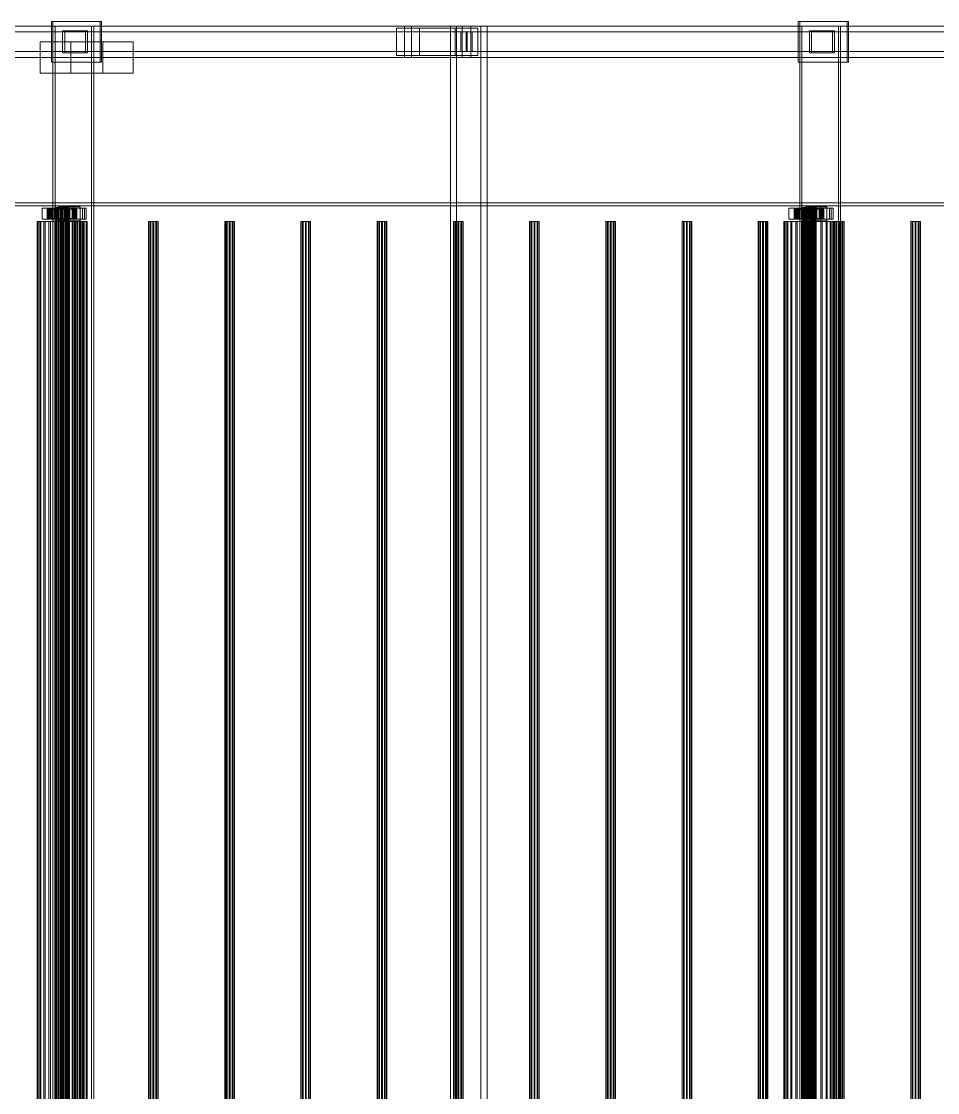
# Model space of a CAD drawing. Header units: millimetres. Extents: x -1970 to 59977, y -50268 to 6837.
# Drawn here: x 36309 to 37481, y -17864 to -16494 of the extents above; entities that cross this region are included whole.
import ezdxf

# ---------------------------------------------------------------- set-up
doc = ezdxf.new("R2010")
doc.units = ezdxf.units.MM
doc.layers.add('superior_C03', color=7, linetype='Continuous', lineweight=0)

msp = doc.modelspace()

# ---------------------------------------------------------------- linework, layer by layer
at = {"layer": 'superior_C03'}
for p, q in [((36409.861, -16494), (36347.495, -16494)), ((36347.495, -16494), (36347.495, -16546)), ((36349.292, -16494), (36347.495, -16494)), ((36349.292, -16546), (36349.292, -16494)), ((36349.292, -16494), (36411.657, -16494)), ((36409.861, -16546), (36409.861, -16494)), ((36409.861, -16494), (36411.657, -16494)), ((36411.657, -16494), (36411.657, -16546)), ((37364.828, -16494), (37302.463, -16494)), ((37302.463, -16494), (37302.463, -16546)), ((37304.259, -16494), (37302.463, -16494)), ((37304.259, -16546), (37304.259, -16494)), ((37304.259, -16494), (37366.625, -16494)), ((37364.828, -16546), (37364.828, -16494)), ((37364.828, -16494), (37366.625, -16494)), ((37366.625, -16494), (37366.625, -16546)), ((38691.362, -16500), (27582.557, -16500)), ((27583.456, -16500), (38692.26, -16500)), ((36798.817, -16500), (35629.469, -16500)), ((35633.287, -16507.5), (36877.643, -16507.5)), ((36878.991, -16507.5), (35634.635, -16507.5)), ((35638.453, -16500), (36807.8, -16500)), ((36872.703, -16500), (35703.355, -16500)), ((35714.584, -16500), (36883.932, -16500)), ((36398.938, -16500), (36349.435, -16500)), ((36349.435, -16500), (36349.435, -19500)), ((36352.13, -16500), (36349.435, -16500)), ((36352.13, -19500), (36352.13, -16500)), ((36352.13, -16500), (36401.633, -16500)), ((36391.049, -16506), (36361.815, -16506)), ((36361.815, -16506), (36361.815, -16534)), ((36364.51, -16506), (36361.815, -16506)), ((36364.51, -16534), (36364.51, -16506)), ((36364.51, -16506), (36393.744, -16506)), ((36391.049, -16534), (36391.049, -16506)), ((36391.049, -16506), (36393.744, -16506)), ((36393.744, -16506), (36393.744, -16534)), ((36398.938, -19500), (36398.938, -16500)), ((36398.938, -16500), (36401.633, -16500)), ((36401.633, -16500), (36401.633, -19500)), ((36817.926, -16502.5), (36788.692, -16502.5)), ((36788.692, -16502.5), (36788.692, -16537.5)), ((36863.7, -16502.5), (36788.692, -16502.5)), ((36798.817, -16500), (36798.817, -16540)), ((36807.8, -16500), (36798.817, -16500)), ((37968.165, -16500), (36798.817, -16500)), ((36807.8, -16540), (36807.8, -16500)), ((36807.8, -16500), (37977.148, -16500)), ((36817.926, -16537.5), (36817.926, -16502.5)), ((36817.926, -16502.5), (36892.934, -16502.5)), ((36896.684, -16500), (36857.705, -16500)), ((36857.705, -16500), (36857.705, -19500)), ((36865.565, -16500), (36857.705, -16500)), ((36863.7, -16537.5), (36863.7, -16502.5)), ((36863.7, -16502.5), (36892.934, -16502.5)), ((36865.565, -19500), (36865.565, -16500)), ((36865.565, -16500), (36904.544, -16500)), ((36871.153, -16507.5), (36885.482, -16507.5)), ((36871.153, -16532.5), (36871.153, -16507.5)), ((37965.492, -16507.5), (36871.153, -16507.5)), ((36872.703, -16500), (36872.703, -16540)), ((36883.932, -16500), (36872.703, -16500)), ((38042.051, -16500), (36872.703, -16500)), ((36877.643, -16532.5), (36877.643, -16507.5)), ((36877.643, -16507.5), (36878.991, -16507.5)), ((36878.991, -16507.5), (36878.991, -16532.5)), ((36883.932, -16540), (36883.932, -16500)), ((36883.932, -16500), (38053.279, -16500)), ((36885.482, -16507.5), (36885.482, -16532.5)), ((36885.482, -16507.5), (37979.821, -16507.5)), ((36892.934, -16502.5), (36892.934, -16537.5)), ((36896.684, -19500), (36896.684, -16500)), ((36896.684, -16500), (36904.544, -16500)), ((36904.544, -16500), (36904.544, -19500)), ((37353.905, -16500), (37304.403, -16500)), ((37304.403, -16500), (37304.403, -19500)), ((37307.098, -16500), (37304.403, -16500)), ((37307.098, -19500), (37307.098, -16500)), ((37307.098, -16500), (37356.6, -16500)), ((37346.017, -16506), (37316.783, -16506)), ((37316.783, -16506), (37316.783, -16534)), ((37319.478, -16506), (37316.783, -16506)), ((37319.478, -16534), (37319.478, -16506)), ((37319.478, -16506), (37348.711, -16506)), ((37346.017, -16534), (37346.017, -16506)), ((37346.017, -16506), (37348.711, -16506)), ((37348.711, -16506), (37348.711, -16534)), ((37353.905, -19500), (37353.905, -16500)), ((37353.905, -16500), (37356.6, -16500)), ((37356.6, -16500), (37356.6, -19500)), ((36372.155, -16520), (36333.177, -16520)), ((36333.177, -16520), (36333.177, -16560)), ((36413.126, -16520), (36333.177, -16520)), ((36372.155, -16560), (36372.155, -16520)), ((36372.155, -16520), (36452.104, -16520)), ((36413.126, -16560), (36413.126, -16520)), ((36413.126, -16520), (36452.104, -16520)), ((36452.104, -16520), (36452.104, -16560)), ((35633.287, -16532.5), (36877.643, -16532.5)), ((35634.635, -16532.5), (36878.991, -16532.5)), ((36361.815, -16534), (36391.049, -16534)), ((36361.815, -16534), (36364.51, -16534)), ((36393.744, -16534), (36364.51, -16534)), ((36393.744, -16534), (36391.049, -16534)), ((36885.482, -16532.5), (36871.153, -16532.5)), ((36871.153, -16532.5), (37965.492, -16532.5)), ((36878.991, -16532.5), (36877.643, -16532.5)), ((36885.482, -16532.5), (37979.821, -16532.5)), ((37316.783, -16534), (37346.017, -16534)), ((37316.783, -16534), (37319.478, -16534)), ((37348.711, -16534), (37319.478, -16534)), ((37348.711, -16534), (37346.017, -16534)), ((35629.469, -16540), (36798.817, -16540)), ((35638.453, -16540), (36807.8, -16540)), ((35703.355, -16540), (36872.703, -16540)), ((35714.584, -16540), (36883.932, -16540)), ((36347.495, -16546), (36409.861, -16546)), ((36347.495, -16546), (36349.292, -16546)), ((36411.657, -16546), (36349.292, -16546)), ((36411.657, -16546), (36409.861, -16546)), ((36788.692, -16537.5), (36817.926, -16537.5)), ((36863.7, -16537.5), (36788.692, -16537.5)), ((36798.817, -16540), (36807.8, -16540)), ((36798.817, -16540), (37968.165, -16540)), ((36807.8, -16540), (37977.148, -16540)), ((36892.934, -16537.5), (36817.926, -16537.5)), ((36892.934, -16537.5), (36863.7, -16537.5)), ((36872.703, -16540), (36883.932, -16540)), ((36872.703, -16540), (38042.051, -16540)), ((36883.932, -16540), (38053.279, -16540)), ((37302.463, -16546), (37364.828, -16546)), ((37302.463, -16546), (37304.259, -16546)), ((37366.625, -16546), (37304.259, -16546)), ((37366.625, -16546), (37364.828, -16546)), ((36333.177, -16560), (36372.155, -16560)), ((36333.177, -16560), (36413.126, -16560)), ((36452.104, -16560), (36372.155, -16560)), ((36452.104, -16560), (36413.126, -16560)), ((27582.557, -16726), (38691.362, -16726)), ((38720.557, -16726), (27611.752, -16726)), ((38691.362, -16730), (27582.557, -16730)), ((38692.26, -16730), (27583.456, -16730)), ((27611.752, -16730), (38720.557, -16730)), ((36345.277, -16733), (36335.532, -16733)), ((36335.532, -16733), (36335.532, -16747)), ((36346.312, -16733), (36335.532, -16733)), ((36342.993, -16734), (36342.173, -16734)), ((36342.173, -16734), (36352.167, -16734)), ((36342.173, -16746), (36342.173, -16734)), ((36342.173, -16734), (36342.646, -16734)), ((36342.646, -16734), (36352.391, -16734)), ((36342.646, -16746), (36342.646, -16734)), ((36342.646, -16734), (36344.382, -16734)), ((36389.713, -16733), (36342.939, -16733)), ((36342.939, -16733), (36342.939, -16747)), ((36345.185, -16733), (36342.939, -16733)), ((36345.052, -16734), (36342.993, -16734)), ((36342.993, -16734), (36352.555, -16734)), ((36342.993, -16746), (36342.993, -16734)), ((36344.382, -16734), (36353.213, -16734)), ((36344.382, -16746), (36344.382, -16734)), ((36344.382, -16734), (36347.26, -16734)), ((36348.209, -16734), (36345.052, -16734)), ((36345.052, -16734), (36353.531, -16734)), ((36345.052, -16746), (36345.052, -16734)), ((36345.185, -16747), (36345.185, -16733)), ((36345.185, -16733), (36391.959, -16733)), ((36345.277, -16747), (36345.277, -16733)), ((36345.277, -16733), (36356.057, -16733)), ((36346.312, -16747), (36346.312, -16733)), ((36346.312, -16733), (36356.057, -16733)), ((36347.26, -16734), (36354.577, -16734)), ((36347.26, -16746), (36347.26, -16734)), ((36347.26, -16734), (36351.086, -16734)), ((36352.248, -16734), (36348.209, -16734)), ((36348.209, -16734), (36355.026, -16734)), ((36348.209, -16746), (36348.209, -16734)), ((36351.086, -16734), (36356.389, -16734)), ((36351.086, -16746), (36351.086, -16734)), ((36351.086, -16734), (36355.599, -16734)), ((36352.555, -16732), (36352.167, -16732)), ((36352.167, -16732), (36352.391, -16732)), ((36352.167, -19268), (36352.167, -16732)), ((36352.167, -16734), (36352.555, -16734)), ((36352.167, -16734), (36352.167, -16746)), ((36352.391, -16734), (36352.167, -16734)), ((36356.894, -16734), (36352.248, -16734)), ((36352.248, -16734), (36356.939, -16734)), ((36352.248, -16746), (36352.248, -16734)), ((36352.391, -16732), (36353.213, -16732)), ((36352.391, -19268), (36352.391, -16732)), ((36352.391, -16734), (36352.391, -16746)), ((36353.213, -16734), (36352.391, -16734)), ((36353.531, -16732), (36352.555, -16732)), ((36352.555, -19268), (36352.555, -16732)), ((36352.555, -16734), (36353.531, -16734)), ((36352.555, -16734), (36352.555, -16746)), ((36353.213, -16732), (36354.577, -16732)), ((36353.213, -19268), (36353.213, -16732)), ((36353.213, -16734), (36353.213, -16746)), ((36354.577, -16734), (36353.213, -16734)), ((36355.026, -16732), (36353.531, -16732)), ((36353.531, -19268), (36353.531, -16732)), ((36353.531, -16734), (36355.026, -16734)), ((36353.531, -16734), (36353.531, -16746)), ((36354.577, -16732), (36356.389, -16732)), ((36354.577, -19268), (36354.577, -16732)), ((36354.577, -16734), (36354.577, -16746)), ((36356.389, -16734), (36354.577, -16734)), ((36356.939, -16732), (36355.026, -16732)), ((36355.026, -19268), (36355.026, -16732)), ((36355.026, -16734), (36356.939, -16734)), ((36355.026, -16734), (36355.026, -16746)), ((36355.599, -16734), (36358.526, -16734)), ((36355.599, -16746), (36355.599, -16734)), ((36355.599, -16734), (36360.491, -16734)), ((36356.057, -16733), (36356.057, -16747)), ((36356.389, -16732), (36358.526, -16732)), ((36356.389, -19268), (36356.389, -16732)), ((36356.389, -16734), (36356.389, -16746)), ((36358.526, -16734), (36356.389, -16734)), ((36376.071, -16731), (36356.582, -16731)), ((36356.582, -16731), (36356.582, -16749)), ((36364.667, -16731), (36356.582, -16731)), ((36361.832, -16734), (36356.894, -16734)), ((36356.894, -16734), (36359.14, -16734)), ((36356.894, -16746), (36356.894, -16734)), ((36359.14, -16732), (36356.939, -16732)), ((36356.939, -19268), (36356.939, -16732)), ((36356.939, -16734), (36359.14, -16734)), ((36356.939, -16734), (36356.939, -16746)), ((36358.526, -16732), (36360.844, -16732)), ((36358.526, -19268), (36358.526, -16732)), ((36358.526, -16734), (36358.526, -16746)), ((36360.844, -16734), (36358.526, -16734)), ((36361.479, -16732), (36359.14, -16732)), ((36359.14, -19268), (36359.14, -16732)), ((36359.14, -16734), (36361.479, -16734)), ((36359.14, -16734), (36359.14, -16746)), ((36360.491, -16734), (36360.844, -16734)), ((36360.491, -16746), (36360.491, -16734)), ((36360.491, -16734), (36365.428, -16734)), ((36360.844, -16732), (36363.182, -16732)), ((36360.844, -19268), (36360.844, -16732)), ((36360.844, -16734), (36360.844, -16746)), ((36363.182, -16734), (36360.844, -16734)), ((36363.796, -16732), (36361.479, -16732)), ((36361.479, -19268), (36361.479, -16732)), ((36361.832, -16734), (36361.479, -16734)), ((36361.479, -16734), (36363.796, -16734)), ((36361.479, -16734), (36361.479, -16746)), ((36366.723, -16734), (36361.832, -16734)), ((36361.832, -16746), (36361.832, -16734)), ((36363.182, -16732), (36365.383, -16732)), ((36363.182, -19268), (36363.182, -16732)), ((36365.428, -16734), (36363.182, -16734)), ((36363.182, -16734), (36363.182, -16746)), ((36365.383, -16734), (36363.182, -16734)), ((36365.933, -16732), (36363.796, -16732)), ((36363.796, -19268), (36363.796, -16732)), ((36366.723, -16734), (36363.796, -16734)), ((36363.796, -16734), (36365.933, -16734)), ((36363.796, -16734), (36363.796, -16746)), ((36364.667, -16749), (36364.667, -16731)), ((36364.667, -16731), (36384.156, -16731)), ((36365.383, -16732), (36367.297, -16732)), ((36365.383, -19268), (36365.383, -16732)), ((36370.075, -16734), (36365.383, -16734)), ((36365.383, -16734), (36365.383, -16746)), ((36367.297, -16734), (36365.383, -16734)), ((36365.428, -16746), (36365.428, -16734)), ((36365.428, -16734), (36370.075, -16734)), ((36367.746, -16732), (36365.933, -16732)), ((36365.933, -19268), (36365.933, -16732)), ((36371.236, -16734), (36365.933, -16734)), ((36365.933, -16734), (36367.746, -16734)), ((36365.933, -16734), (36365.933, -16746)), ((36376.459, -16733), (36366.715, -16733)), ((36366.715, -16733), (36366.715, -16747)), ((36377.495, -16733), (36366.715, -16733)), ((36371.236, -16734), (36366.723, -16734)), ((36366.723, -16746), (36366.723, -16734)), ((36367.297, -16732), (36368.792, -16732)), ((36367.297, -19268), (36367.297, -16732)), ((36374.114, -16734), (36367.297, -16734)), ((36367.297, -16734), (36367.297, -16746)), ((36368.792, -16734), (36367.297, -16734)), ((36369.109, -16732), (36367.746, -16732)), ((36367.746, -19268), (36367.746, -16732)), ((36375.062, -16734), (36367.746, -16734)), ((36367.746, -16734), (36369.109, -16734)), ((36367.746, -16734), (36367.746, -16746)), ((36368.792, -16732), (36369.767, -16732)), ((36368.792, -19268), (36368.792, -16732)), ((36377.27, -16734), (36368.792, -16734)), ((36368.792, -16734), (36368.792, -16746)), ((36369.767, -16734), (36368.792, -16734)), ((36369.931, -16732), (36369.109, -16732)), ((36369.109, -19268), (36369.109, -16732)), ((36377.941, -16734), (36369.109, -16734)), ((36369.109, -16734), (36369.931, -16734)), ((36369.109, -16734), (36369.109, -16746)), ((36369.767, -16732), (36370.156, -16732)), ((36369.767, -19268), (36369.767, -16732)), ((36379.329, -16734), (36369.767, -16734)), ((36369.767, -16734), (36369.767, -16746)), ((36370.156, -16734), (36369.767, -16734)), ((36370.156, -16732), (36369.931, -16732)), ((36369.931, -16732), (36369.931, -19268)), ((36369.931, -16734), (36379.676, -16734)), ((36369.931, -16746), (36369.931, -16734)), ((36369.931, -16734), (36370.156, -16734)), ((36370.075, -16746), (36370.075, -16734)), ((36370.075, -16734), (36374.114, -16734)), ((36370.156, -19268), (36370.156, -16732)), ((36380.149, -16734), (36370.156, -16734)), ((36370.156, -16734), (36370.156, -16746)), ((36375.062, -16734), (36371.236, -16734)), ((36371.236, -16746), (36371.236, -16734)), ((36374.114, -16746), (36374.114, -16734)), ((36374.114, -16734), (36377.27, -16734)), ((36377.941, -16734), (36375.062, -16734)), ((36375.062, -16746), (36375.062, -16734)), ((36376.071, -16749), (36376.071, -16731)), ((36376.071, -16731), (36384.156, -16731)), ((36376.459, -16747), (36376.459, -16733)), ((36376.459, -16733), (36387.239, -16733)), ((36377.27, -16746), (36377.27, -16734)), ((36377.27, -16734), (36379.329, -16734)), ((36377.495, -16747), (36377.495, -16733)), ((36377.495, -16733), (36387.239, -16733)), ((36379.676, -16734), (36377.941, -16734)), ((36377.941, -16746), (36377.941, -16734)), ((36379.329, -16746), (36379.329, -16734)), ((36379.329, -16734), (36380.149, -16734)), ((36379.676, -16734), (36379.676, -16746)), ((36380.149, -16734), (36379.676, -16734)), ((36380.149, -16746), (36380.149, -16734)), ((36384.156, -16731), (36384.156, -16749)), ((36387.239, -16733), (36387.239, -16747)), ((36389.713, -16747), (36389.713, -16733)), ((36389.713, -16733), (36391.959, -16733)), ((36391.959, -16733), (36391.959, -16747)), ((37300.244, -16733), (37290.5, -16733)), ((37290.5, -16733), (37290.5, -16747)), ((37301.279, -16733), (37290.5, -16733)), ((37297.961, -16734), (37297.14, -16734)), ((37297.14, -16734), (37307.134, -16734)), ((37297.14, -16746), (37297.14, -16734)), ((37297.14, -16734), (37297.614, -16734)), ((37297.614, -16734), (37307.358, -16734)), ((37297.614, -16746), (37297.614, -16734)), ((37297.614, -16734), (37299.349, -16734)), ((37344.681, -16733), (37297.907, -16733)), ((37297.907, -16733), (37297.907, -16747)), ((37300.153, -16733), (37297.907, -16733)), ((37300.019, -16734), (37297.961, -16734)), ((37297.961, -16734), (37307.523, -16734)), ((37297.961, -16746), (37297.961, -16734)), ((37299.349, -16734), (37308.18, -16734)), ((37299.349, -16746), (37299.349, -16734)), ((37299.349, -16734), (37302.228, -16734)), ((37303.176, -16734), (37300.019, -16734)), ((37300.019, -16734), (37308.498, -16734)), ((37300.019, -16746), (37300.019, -16734)), ((37300.153, -16747), (37300.153, -16733)), ((37300.153, -16733), (37346.926, -16733)), ((37300.244, -16747), (37300.244, -16733)), ((37300.244, -16733), (37311.024, -16733)), ((37301.279, -16747), (37301.279, -16733)), ((37301.279, -16733), (37311.024, -16733)), ((37302.228, -16734), (37309.544, -16734)), ((37302.228, -16746), (37302.228, -16734)), ((37302.228, -16734), (37306.054, -16734)), ((37307.215, -16734), (37303.176, -16734)), ((37303.176, -16734), (37309.993, -16734)), ((37303.176, -16746), (37303.176, -16734)), ((37306.054, -16734), (37311.356, -16734)), ((37306.054, -16746), (37306.054, -16734)), ((37306.054, -16734), (37310.566, -16734)), ((37307.523, -16732), (37307.134, -16732)), ((37307.134, -16732), (37307.358, -16732)), ((37307.134, -19268), (37307.134, -16732)), ((37307.134, -16734), (37307.523, -16734)), ((37307.134, -16734), (37307.134, -16746)), ((37307.358, -16734), (37307.134, -16734)), ((37311.862, -16734), (37307.215, -16734)), ((37307.215, -16734), (37311.906, -16734)), ((37307.215, -16746), (37307.215, -16734)), ((37307.358, -16732), (37308.18, -16732)), ((37307.358, -19268), (37307.358, -16732)), ((37307.358, -16734), (37307.358, -16746)), ((37308.18, -16734), (37307.358, -16734)), ((37308.498, -16732), (37307.523, -16732)), ((37307.523, -19268), (37307.523, -16732)), ((37307.523, -16734), (37308.498, -16734)), ((37307.523, -16734), (37307.523, -16746)), ((37308.18, -16732), (37309.544, -16732)), ((37308.18, -19268), (37308.18, -16732)), ((37308.18, -16734), (37308.18, -16746)), ((37309.544, -16734), (37308.18, -16734)), ((37309.993, -16732), (37308.498, -16732)), ((37308.498, -19268), (37308.498, -16732)), ((37308.498, -16734), (37309.993, -16734)), ((37308.498, -16734), (37308.498, -16746)), ((37309.544, -16732), (37311.356, -16732)), ((37309.544, -19268), (37309.544, -16732)), ((37309.544, -16734), (37309.544, -16746)), ((37311.356, -16734), (37309.544, -16734)), ((37311.906, -16732), (37309.993, -16732)), ((37309.993, -19268), (37309.993, -16732)), ((37309.993, -16734), (37311.906, -16734)), ((37309.993, -16734), (37309.993, -16746)), ((37310.566, -16734), (37313.494, -16734)), ((37310.566, -16746), (37310.566, -16734)), ((37310.566, -16734), (37315.458, -16734)), ((37311.024, -16733), (37311.024, -16747)), ((37311.356, -16732), (37313.494, -16732)), ((37311.356, -19268), (37311.356, -16732)), ((37311.356, -16734), (37311.356, -16746)), ((37313.494, -16734), (37311.356, -16734)), ((37331.038, -16731), (37311.549, -16731)), ((37311.549, -16731), (37311.549, -16749)), ((37319.634, -16731), (37311.549, -16731)), ((37316.799, -16734), (37311.862, -16734)), ((37311.862, -16734), (37314.107, -16734)), ((37311.862, -16746), (37311.862, -16734)), ((37314.107, -16732), (37311.906, -16732)), ((37311.906, -19268), (37311.906, -16732)), ((37311.906, -16734), (37314.107, -16734)), ((37311.906, -16734), (37311.906, -16746)), ((37313.494, -16732), (37315.811, -16732)), ((37313.494, -19268), (37313.494, -16732)), ((37313.494, -16734), (37313.494, -16746)), ((37315.811, -16734), (37313.494, -16734)), ((37316.446, -16732), (37314.107, -16732)), ((37314.107, -19268), (37314.107, -16732)), ((37314.107, -16734), (37316.446, -16734)), ((37314.107, -16734), (37314.107, -16746)), ((37315.458, -16734), (37315.811, -16734)), ((37315.458, -16746), (37315.458, -16734)), ((37315.458, -16734), (37320.395, -16734)), ((37315.811, -16732), (37318.15, -16732)), ((37315.811, -19268), (37315.811, -16732)), ((37315.811, -16734), (37315.811, -16746)), ((37318.15, -16734), (37315.811, -16734)), ((37318.763, -16732), (37316.446, -16732)), ((37316.446, -19268), (37316.446, -16732)), ((37316.799, -16734), (37316.446, -16734)), ((37316.446, -16734), (37318.763, -16734)), ((37316.446, -16734), (37316.446, -16746)), ((37321.691, -16734), (37316.799, -16734)), ((37316.799, -16746), (37316.799, -16734)), ((37318.15, -16732), (37320.351, -16732)), ((37318.15, -19268), (37318.15, -16732)), ((37320.395, -16734), (37318.15, -16734)), ((37318.15, -16734), (37318.15, -16746)), ((37320.351, -16734), (37318.15, -16734)), ((37320.901, -16732), (37318.763, -16732)), ((37318.763, -19268), (37318.763, -16732)), ((37321.691, -16734), (37318.763, -16734)), ((37318.763, -16734), (37320.901, -16734)), ((37318.763, -16734), (37318.763, -16746)), ((37319.634, -16749), (37319.634, -16731)), ((37319.634, -16731), (37339.123, -16731)), ((37320.351, -16732), (37322.264, -16732)), ((37320.351, -19268), (37320.351, -16732)), ((37325.042, -16734), (37320.351, -16734)), ((37320.351, -16734), (37320.351, -16746)), ((37322.264, -16734), (37320.351, -16734)), ((37320.395, -16746), (37320.395, -16734)), ((37320.395, -16734), (37325.042, -16734)), ((37322.713, -16732), (37320.901, -16732)), ((37320.901, -19268), (37320.901, -16732)), ((37326.203, -16734), (37320.901, -16734)), ((37320.901, -16734), (37322.713, -16734)), ((37320.901, -16734), (37320.901, -16746)), ((37331.427, -16733), (37321.682, -16733)), ((37321.682, -16733), (37321.682, -16747)), ((37332.462, -16733), (37321.682, -16733)), ((37326.203, -16734), (37321.691, -16734)), ((37321.691, -16746), (37321.691, -16734)), ((37322.264, -16732), (37323.759, -16732)), ((37322.264, -19268), (37322.264, -16732)), ((37329.081, -16734), (37322.264, -16734)), ((37322.264, -16734), (37322.264, -16746)), ((37323.759, -16734), (37322.264, -16734)), ((37324.077, -16732), (37322.713, -16732)), ((37322.713, -19268), (37322.713, -16732)), ((37330.029, -16734), (37322.713, -16734)), ((37322.713, -16734), (37324.077, -16734)), ((37322.713, -16734), (37322.713, -16746)), ((37323.759, -16732), (37324.734, -16732)), ((37323.759, -19268), (37323.759, -16732)), ((37332.238, -16734), (37323.759, -16734)), ((37323.759, -16734), (37323.759, -16746)), ((37324.734, -16734), (37323.759, -16734)), ((37324.899, -16732), (37324.077, -16732)), ((37324.077, -19268), (37324.077, -16732)), ((37332.908, -16734), (37324.077, -16734)), ((37324.077, -16734), (37324.899, -16734)), ((37324.077, -16734), (37324.077, -16746)), ((37324.734, -16732), (37325.123, -16732)), ((37324.734, -19268), (37324.734, -16732)), ((37334.296, -16734), (37324.734, -16734)), ((37324.734, -16734), (37324.734, -16746)), ((37325.123, -16734), (37324.734, -16734)), ((37325.123, -16732), (37324.899, -16732)), ((37324.899, -16732), (37324.899, -19268)), ((37324.899, -16734), (37334.643, -16734)), ((37324.899, -16746), (37324.899, -16734)), ((37324.899, -16734), (37325.123, -16734)), ((37325.042, -16746), (37325.042, -16734)), ((37325.042, -16734), (37329.081, -16734)), ((37325.123, -19268), (37325.123, -16732)), ((37335.117, -16734), (37325.123, -16734)), ((37325.123, -16734), (37325.123, -16746)), ((37330.029, -16734), (37326.203, -16734)), ((37326.203, -16746), (37326.203, -16734)), ((37329.081, -16746), (37329.081, -16734)), ((37329.081, -16734), (37332.238, -16734)), ((37332.908, -16734), (37330.029, -16734)), ((37330.029, -16746), (37330.029, -16734)), ((37331.038, -16749), (37331.038, -16731)), ((37331.038, -16731), (37339.123, -16731)), ((37331.427, -16747), (37331.427, -16733)), ((37331.427, -16733), (37342.207, -16733)), ((37332.238, -16746), (37332.238, -16734)), ((37332.238, -16734), (37334.296, -16734)), ((37332.462, -16747), (37332.462, -16733)), ((37332.462, -16733), (37342.207, -16733)), ((37334.643, -16734), (37332.908, -16734)), ((37332.908, -16746), (37332.908, -16734)), ((37334.296, -16746), (37334.296, -16734)), ((37334.296, -16734), (37335.117, -16734)), ((37334.643, -16734), (37334.643, -16746)), ((37335.117, -16734), (37334.643, -16734)), ((37335.117, -16746), (37335.117, -16734)), ((37339.123, -16731), (37339.123, -16749)), ((37342.207, -16733), (37342.207, -16747)), ((37344.681, -16747), (37344.681, -16733)), ((37344.681, -16733), (37346.926, -16733)), ((37346.926, -16733), (37346.926, -16747)), ((36330.563, -16750), (36329.181, -16750)), ((36329.181, -16750), (36329.979, -16750)), ((36329.181, -19250), (36329.181, -16750)), ((36329.979, -16750), (36332.901, -16750)), ((36329.979, -19250), (36329.979, -16750)), ((36334.03, -16750), (36330.563, -16750)), ((36330.563, -19250), (36330.563, -16750)), ((36332.901, -16750), (36337.749, -16750)), ((36332.901, -19250), (36332.901, -16750)), ((36339.346, -16750), (36334.03, -16750)), ((36334.03, -19250), (36334.03, -16750)), ((36335.532, -16747), (36345.277, -16747)), ((36335.532, -16747), (36346.312, -16747)), ((36337.749, -16750), (36344.193, -16750)), ((36337.749, -19250), (36337.749, -16750)), ((36346.149, -16750), (36339.346, -16750)), ((36339.346, -19250), (36339.346, -16750)), ((36352.167, -16746), (36342.173, -16746)), ((36342.173, -16746), (36342.993, -16746)), ((36342.646, -16746), (36342.173, -16746)), ((36352.391, -16746), (36342.646, -16746)), ((36344.382, -16746), (36342.646, -16746)), ((36342.939, -16747), (36389.713, -16747)), ((36342.939, -16747), (36345.185, -16747)), ((36352.555, -16746), (36342.993, -16746)), ((36342.993, -16746), (36345.052, -16746)), ((36344.193, -16750), (36351.793, -16750)), ((36344.193, -19250), (36344.193, -16750)), ((36353.213, -16746), (36344.382, -16746)), ((36347.26, -16746), (36344.382, -16746)), ((36353.531, -16746), (36345.052, -16746)), ((36345.052, -16746), (36348.209, -16746)), ((36391.959, -16747), (36345.185, -16747)), ((36356.057, -16747), (36345.277, -16747)), ((36353.975, -16750), (36346.149, -16750)), ((36346.149, -19250), (36346.149, -16750)), ((36356.057, -16747), (36346.312, -16747)), ((36354.577, -16746), (36347.26, -16746)), ((36351.086, -16746), (36347.26, -16746)), ((36355.026, -16746), (36348.209, -16746)), ((36348.209, -16746), (36352.248, -16746)), ((36356.389, -16746), (36351.086, -16746)), ((36355.599, -16746), (36351.086, -16746)), ((36351.793, -16750), (36360.032, -16750)), ((36351.793, -19250), (36351.793, -16750)), ((36352.555, -16746), (36352.167, -16746)), ((36352.167, -16746), (36352.391, -16746)), ((36356.939, -16746), (36352.248, -16746)), ((36352.248, -16746), (36356.894, -16746)), ((36352.391, -16746), (36353.213, -16746)), ((36353.531, -16746), (36352.555, -16746)), ((36353.213, -16746), (36354.577, -16746)), ((36355.026, -16746), (36353.531, -16746)), ((36362.29, -16750), (36353.975, -16750)), ((36353.975, -19250), (36353.975, -16750)), ((36354.577, -16746), (36356.389, -16746)), ((36356.939, -16746), (36355.026, -16746)), ((36358.526, -16746), (36355.599, -16746)), ((36360.491, -16746), (36355.599, -16746)), ((36356.389, -16746), (36358.526, -16746)), ((36356.582, -16749), (36376.071, -16749)), ((36364.667, -16749), (36356.582, -16749)), ((36359.14, -16746), (36356.894, -16746)), ((36356.894, -16746), (36361.832, -16746)), ((36359.14, -16746), (36356.939, -16746)), ((36358.526, -16746), (36360.844, -16746)), ((36361.479, -16746), (36359.14, -16746)), ((36360.032, -16750), (36368.348, -16750)), ((36360.032, -19250), (36360.032, -16750)), ((36360.844, -16746), (36360.491, -16746)), ((36365.428, -16746), (36360.491, -16746)), ((36360.844, -16746), (36363.182, -16746)), ((36363.796, -16746), (36361.479, -16746)), ((36361.479, -16746), (36361.832, -16746)), ((36361.832, -16746), (36366.723, -16746)), ((36370.529, -16750), (36362.29, -16750)), ((36362.29, -19250), (36362.29, -16750)), ((36363.182, -16746), (36365.428, -16746)), ((36363.182, -16746), (36365.383, -16746)), ((36365.933, -16746), (36363.796, -16746)), ((36363.796, -16746), (36366.723, -16746)), ((36384.156, -16749), (36364.667, -16749)), ((36365.383, -16746), (36370.075, -16746)), ((36365.383, -16746), (36367.297, -16746)), ((36370.075, -16746), (36365.428, -16746)), ((36367.746, -16746), (36365.933, -16746)), ((36365.933, -16746), (36371.236, -16746)), ((36366.715, -16747), (36376.459, -16747)), ((36366.715, -16747), (36377.495, -16747)), ((36366.723, -16746), (36371.236, -16746)), ((36367.297, -16746), (36374.114, -16746)), ((36367.297, -16746), (36368.792, -16746)), ((36369.109, -16746), (36367.746, -16746)), ((36367.746, -16746), (36375.062, -16746)), ((36368.348, -16750), (36376.173, -16750)), ((36368.348, -19250), (36368.348, -16750)), ((36368.792, -16746), (36377.27, -16746)), ((36368.792, -16746), (36369.767, -16746)), ((36369.931, -16746), (36369.109, -16746)), ((36369.109, -16746), (36377.941, -16746)), ((36369.767, -16746), (36379.329, -16746)), ((36369.767, -16746), (36370.156, -16746)), ((36379.676, -16746), (36369.931, -16746)), ((36370.156, -16746), (36369.931, -16746)), ((36374.114, -16746), (36370.075, -16746)), ((36370.156, -16746), (36380.149, -16746)), ((36378.129, -16750), (36370.529, -16750)), ((36370.529, -19250), (36370.529, -16750)), ((36371.236, -16746), (36375.062, -16746)), ((36377.27, -16746), (36374.114, -16746)), ((36376.267, -16750), (36374.247, -16750)), ((36374.247, -16750), (36374.591, -16750)), ((36374.247, -16750), (36374.247, -19250)), ((36374.591, -16750), (36377.166, -16750)), ((36374.591, -16750), (36374.591, -19250)), ((36375.062, -16746), (36377.941, -16746)), ((36384.156, -16749), (36376.071, -16749)), ((36376.173, -16750), (36382.976, -16750)), ((36376.173, -19250), (36376.173, -16750)), ((36379.879, -16750), (36376.267, -16750)), ((36376.267, -16750), (36376.267, -19250)), ((36387.239, -16747), (36376.459, -16747)), ((36377.166, -16750), (36380.991, -16750)), ((36377.166, -16750), (36377.166, -19250)), ((36379.329, -16746), (36377.27, -16746)), ((36387.239, -16747), (36377.495, -16747)), ((36377.941, -16746), (36379.676, -16746)), ((36384.573, -16750), (36378.129, -16750)), ((36378.129, -19250), (36378.129, -16750)), ((36380.149, -16746), (36379.329, -16746)), ((36379.676, -16746), (36380.149, -16746)), ((36383.703, -16750), (36379.879, -16750)), ((36379.879, -16750), (36379.879, -19250)), ((36380.991, -16750), (36384.603, -16750)), ((36380.991, -16750), (36380.991, -19250)), ((36382.976, -16750), (36388.292, -16750)), ((36382.976, -19250), (36382.976, -16750)), ((36386.279, -16750), (36383.703, -16750)), ((36383.703, -16750), (36383.703, -19250)), ((36389.421, -16750), (36384.573, -16750)), ((36384.573, -19250), (36384.573, -16750)), ((36384.603, -16750), (36386.623, -16750)), ((36384.603, -16750), (36384.603, -19250)), ((36386.623, -16750), (36386.279, -16750)), ((36386.279, -16750), (36386.279, -19250)), ((36386.623, -19250), (36386.623, -16750)), ((36388.292, -16750), (36391.759, -16750)), ((36388.292, -19250), (36388.292, -16750)), ((36392.344, -16750), (36389.421, -16750)), ((36389.421, -19250), (36389.421, -16750)), ((36391.959, -16747), (36389.713, -16747)), ((36391.759, -16750), (36393.141, -16750)), ((36391.759, -19250), (36391.759, -16750)), ((36393.141, -16750), (36392.344, -16750)), ((36392.344, -16750), (36392.344, -19250)), ((36393.141, -19250), (36393.141, -16750)), ((36473.713, -16750), (36471.693, -16750)), ((36471.693, -16750), (36472.036, -16750)), ((36471.693, -16750), (36471.693, -19250)), ((36472.036, -16750), (36474.612, -16750)), ((36472.036, -16750), (36472.036, -19250)), ((36477.325, -16750), (36473.713, -16750)), ((36473.713, -16750), (36473.713, -19250)), ((36474.612, -16750), (36478.436, -16750)), ((36474.612, -16750), (36474.612, -19250)), ((36481.149, -16750), (36477.325, -16750)), ((36477.325, -16750), (36477.325, -19250)), ((36478.436, -16750), (36482.048, -16750)), ((36478.436, -16750), (36478.436, -19250)), ((36483.725, -16750), (36481.149, -16750)), ((36481.149, -16750), (36481.149, -19250)), ((36482.048, -16750), (36484.068, -16750)), ((36482.048, -16750), (36482.048, -19250)), ((36484.068, -16750), (36483.725, -16750)), ((36483.725, -16750), (36483.725, -19250)), ((36484.068, -19250), (36484.068, -16750)), ((36571.158, -16750), (36569.138, -16750)), ((36569.138, -16750), (36569.482, -16750)), ((36569.138, -16750), (36569.138, -19250)), ((36569.482, -16750), (36572.058, -16750)), ((36569.482, -16750), (36569.482, -19250)), ((36574.77, -16750), (36571.158, -16750)), ((36571.158, -16750), (36571.158, -19250)), ((36572.058, -16750), (36575.882, -16750)), ((36572.058, -16750), (36572.058, -19250)), ((36578.595, -16750), (36574.77, -16750)), ((36574.77, -16750), (36574.77, -19250)), ((36575.882, -16750), (36579.494, -16750)), ((36575.882, -16750), (36575.882, -19250)), ((36581.17, -16750), (36578.595, -16750)), ((36578.595, -16750), (36578.595, -19250)), ((36579.494, -16750), (36581.514, -16750)), ((36579.494, -16750), (36579.494, -19250)), ((36581.514, -16750), (36581.17, -16750)), ((36581.17, -16750), (36581.17, -19250)), ((36581.514, -19250), (36581.514, -16750)), ((36668.604, -16750), (36666.584, -16750)), ((36666.584, -16750), (36666.928, -16750)), ((36666.584, -16750), (36666.584, -19250)), ((36666.928, -16750), (36669.503, -16750)), ((36666.928, -16750), (36666.928, -19250)), ((36672.216, -16750), (36668.604, -16750)), ((36668.604, -16750), (36668.604, -19250)), ((36669.503, -16750), (36673.328, -16750)), ((36669.503, -16750), (36669.503, -19250)), ((36676.04, -16750), (36672.216, -16750)), ((36672.216, -16750), (36672.216, -19250)), ((36673.328, -16750), (36676.94, -16750)), ((36673.328, -16750), (36673.328, -19250)), ((36678.616, -16750), (36676.04, -16750)), ((36676.04, -16750), (36676.04, -19250)), ((36676.94, -16750), (36678.96, -16750)), ((36676.94, -16750), (36676.94, -19250)), ((36678.96, -16750), (36678.616, -16750)), ((36678.616, -16750), (36678.616, -19250)), ((36678.96, -19250), (36678.96, -16750)), ((36766.05, -16750), (36764.03, -16750)), ((36764.03, -16750), (36764.373, -16750)), ((36764.03, -16750), (36764.03, -19250)), ((36764.373, -16750), (36766.949, -16750)), ((36764.373, -16750), (36764.373, -19250)), ((36769.662, -16750), (36766.05, -16750)), ((36766.05, -16750), (36766.05, -19250)), ((36766.949, -16750), (36770.773, -16750)), ((36766.949, -16750), (36766.949, -19250)), ((36773.486, -16750), (36769.662, -16750)), ((36769.662, -16750), (36769.662, -19250)), ((36770.773, -16750), (36774.385, -16750)), ((36770.773, -16750), (36770.773, -19250)), ((36776.062, -16750), (36773.486, -16750)), ((36773.486, -16750), (36773.486, -19250)), ((36774.385, -16750), (36776.405, -16750)), ((36774.385, -16750), (36774.385, -19250)), ((36776.405, -16750), (36776.062, -16750)), ((36776.062, -16750), (36776.062, -19250)), ((36776.405, -19250), (36776.405, -16750)), ((36863.495, -16750), (36861.475, -16750)), ((36861.475, -16750), (36861.819, -16750)), ((36861.475, -16750), (36861.475, -19250)), ((36861.819, -16750), (36864.395, -16750)), ((36861.819, -16750), (36861.819, -19250)), ((36867.107, -16750), (36863.495, -16750)), ((36863.495, -16750), (36863.495, -19250)), ((36864.395, -16750), (36868.219, -16750)), ((36864.395, -16750), (36864.395, -19250)), ((36870.932, -16750), (36867.107, -16750)), ((36867.107, -16750), (36867.107, -19250)), ((36868.219, -16750), (36871.831, -16750)), ((36868.219, -16750), (36868.219, -19250)), ((36873.507, -16750), (36870.932, -16750)), ((36870.932, -16750), (36870.932, -19250)), ((36871.831, -16750), (36873.851, -16750)), ((36871.831, -16750), (36871.831, -19250)), ((36873.851, -16750), (36873.507, -16750)), ((36873.507, -16750), (36873.507, -19250)), ((36873.851, -19250), (36873.851, -16750)), ((36960.941, -16750), (36958.921, -16750)), ((36958.921, -16750), (36959.265, -16750)), ((36958.921, -16750), (36958.921, -19250)), ((36959.265, -16750), (36961.84, -16750)), ((36959.265, -16750), (36959.265, -19250)), ((36964.553, -16750), (36960.941, -16750)), ((36960.941, -16750), (36960.941, -19250)), ((36961.84, -16750), (36965.665, -16750)), ((36961.84, -16750), (36961.84, -19250)), ((36968.377, -16750), (36964.553, -16750)), ((36964.553, -16750), (36964.553, -19250)), ((36965.665, -16750), (36969.277, -16750)), ((36965.665, -16750), (36965.665, -19250)), ((36970.953, -16750), (36968.377, -16750)), ((36968.377, -16750), (36968.377, -19250)), ((36969.277, -16750), (36971.297, -16750)), ((36969.277, -16750), (36969.277, -19250)), ((36971.297, -16750), (36970.953, -16750)), ((36970.953, -16750), (36970.953, -19250)), ((36971.297, -19250), (36971.297, -16750)), ((37058.387, -16750), (37056.367, -16750)), ((37056.367, -16750), (37056.71, -16750)), ((37056.367, -16750), (37056.367, -19250)), ((37056.71, -16750), (37059.286, -16750)), ((37056.71, -16750), (37056.71, -19250)), ((37061.999, -16750), (37058.387, -16750)), ((37058.387, -16750), (37058.387, -19250)), ((37059.286, -16750), (37063.11, -16750)), ((37059.286, -16750), (37059.286, -19250)), ((37065.823, -16750), (37061.999, -16750)), ((37061.999, -16750), (37061.999, -19250)), ((37063.11, -16750), (37066.722, -16750)), ((37063.11, -16750), (37063.11, -19250)), ((37068.399, -16750), (37065.823, -16750)), ((37065.823, -16750), (37065.823, -19250)), ((37066.722, -16750), (37068.742, -16750)), ((37066.722, -16750), (37066.722, -19250)), ((37068.742, -16750), (37068.399, -16750)), ((37068.399, -16750), (37068.399, -19250)), ((37068.742, -19250), (37068.742, -16750)), ((37155.832, -16750), (37153.812, -16750)), ((37153.812, -16750), (37154.156, -16750)), ((37153.812, -16750), (37153.812, -19250)), ((37154.156, -16750), (37156.732, -16750)), ((37154.156, -16750), (37154.156, -19250)), ((37159.444, -16750), (37155.832, -16750)), ((37155.832, -16750), (37155.832, -19250)), ((37156.732, -16750), (37160.556, -16750)), ((37156.732, -16750), (37156.732, -19250)), ((37163.268, -16750), (37159.444, -16750)), ((37159.444, -16750), (37159.444, -19250)), ((37160.556, -16750), (37164.168, -16750)), ((37160.556, -16750), (37160.556, -19250)), ((37165.844, -16750), (37163.268, -16750)), ((37163.268, -16750), (37163.268, -19250)), ((37164.168, -16750), (37166.188, -16750)), ((37164.168, -16750), (37164.168, -19250)), ((37166.188, -16750), (37165.844, -16750)), ((37165.844, -16750), (37165.844, -19250)), ((37166.188, -19250), (37166.188, -16750)), ((37253.278, -16750), (37251.258, -16750)), ((37251.258, -16750), (37251.601, -16750)), ((37251.258, -16750), (37251.258, -19250)), ((37251.601, -16750), (37254.177, -16750)), ((37251.601, -16750), (37251.601, -19250)), ((37256.89, -16750), (37253.278, -16750)), ((37253.278, -16750), (37253.278, -19250)), ((37254.177, -16750), (37258.002, -16750)), ((37254.177, -16750), (37254.177, -19250)), ((37260.714, -16750), (37256.89, -16750)), ((37256.89, -16750), (37256.89, -19250)), ((37258.002, -16750), (37261.614, -16750)), ((37258.002, -16750), (37258.002, -19250)), ((37263.29, -16750), (37260.714, -16750)), ((37260.714, -16750), (37260.714, -19250)), ((37261.614, -16750), (37263.634, -16750)), ((37261.614, -16750), (37261.614, -19250)), ((37263.634, -16750), (37263.29, -16750)), ((37263.29, -16750), (37263.29, -19250)), ((37263.634, -19250), (37263.634, -16750)), ((37285.53, -16750), (37284.148, -16750)), ((37284.148, -16750), (37284.946, -16750)), ((37284.148, -19250), (37284.148, -16750)), ((37284.946, -16750), (37287.868, -16750)), ((37284.946, -19250), (37284.946, -16750)), ((37288.998, -16750), (37285.53, -16750)), ((37285.53, -19250), (37285.53, -16750)), ((37287.868, -16750), (37292.717, -16750)), ((37287.868, -19250), (37287.868, -16750)), ((37294.314, -16750), (37288.998, -16750)), ((37288.998, -19250), (37288.998, -16750)), ((37290.5, -16747), (37300.244, -16747)), ((37290.5, -16747), (37301.279, -16747)), ((37292.717, -16750), (37299.161, -16750)), ((37292.717, -19250), (37292.717, -16750)), ((37301.116, -16750), (37294.314, -16750)), ((37294.314, -19250), (37294.314, -16750)), ((37307.134, -16746), (37297.14, -16746)), ((37297.14, -16746), (37297.961, -16746)), ((37297.614, -16746), (37297.14, -16746)), ((37307.358, -16746), (37297.614, -16746)), ((37299.349, -16746), (37297.614, -16746)), ((37297.907, -16747), (37344.681, -16747)), ((37297.907, -16747), (37300.153, -16747)), ((37307.523, -16746), (37297.961, -16746)), ((37297.961, -16746), (37300.019, -16746)), ((37299.161, -16750), (37306.761, -16750)), ((37299.161, -19250), (37299.161, -16750)), ((37308.18, -16746), (37299.349, -16746)), ((37302.228, -16746), (37299.349, -16746)), ((37308.498, -16746), (37300.019, -16746)), ((37300.019, -16746), (37303.176, -16746)), ((37346.926, -16747), (37300.153, -16747)), ((37311.024, -16747), (37300.244, -16747)), ((37308.942, -16750), (37301.116, -16750)), ((37301.116, -19250), (37301.116, -16750)), ((37311.024, -16747), (37301.279, -16747)), ((37309.544, -16746), (37302.228, -16746)), ((37306.054, -16746), (37302.228, -16746)), ((37309.993, -16746), (37303.176, -16746)), ((37303.176, -16746), (37307.215, -16746)), ((37311.356, -16746), (37306.054, -16746)), ((37310.566, -16746), (37306.054, -16746)), ((37306.761, -16750), (37314.999, -16750)), ((37306.761, -19250), (37306.761, -16750)), ((37307.523, -16746), (37307.134, -16746)), ((37307.134, -16746), (37307.358, -16746)), ((37311.906, -16746), (37307.215, -16746)), ((37307.215, -16746), (37311.862, -16746)), ((37307.358, -16746), (37308.18, -16746)), ((37308.498, -16746), (37307.523, -16746)), ((37308.18, -16746), (37309.544, -16746)), ((37309.993, -16746), (37308.498, -16746)), ((37317.258, -16750), (37308.942, -16750)), ((37308.942, -19250), (37308.942, -16750)), ((37309.544, -16746), (37311.356, -16746)), ((37311.906, -16746), (37309.993, -16746)), ((37313.494, -16746), (37310.566, -16746)), ((37315.458, -16746), (37310.566, -16746)), ((37311.356, -16746), (37313.494, -16746)), ((37311.549, -16749), (37331.038, -16749)), ((37319.634, -16749), (37311.549, -16749)), ((37314.107, -16746), (37311.862, -16746)), ((37311.862, -16746), (37316.799, -16746)), ((37314.107, -16746), (37311.906, -16746)), ((37313.494, -16746), (37315.811, -16746)), ((37316.446, -16746), (37314.107, -16746)), ((37314.999, -16750), (37323.315, -16750)), ((37314.999, -19250), (37314.999, -16750)), ((37315.811, -16746), (37315.458, -16746)), ((37320.395, -16746), (37315.458, -16746)), ((37315.811, -16746), (37318.15, -16746)), ((37318.763, -16746), (37316.446, -16746)), ((37316.446, -16746), (37316.799, -16746)), ((37316.799, -16746), (37321.691, -16746)), ((37325.496, -16750), (37317.258, -16750)), ((37317.258, -19250), (37317.258, -16750)), ((37318.15, -16746), (37320.395, -16746)), ((37318.15, -16746), (37320.351, -16746)), ((37320.901, -16746), (37318.763, -16746)), ((37318.763, -16746), (37321.691, -16746)), ((37339.123, -16749), (37319.634, -16749)), ((37320.351, -16746), (37325.042, -16746)), ((37320.351, -16746), (37322.264, -16746)), ((37325.042, -16746), (37320.395, -16746)), ((37322.713, -16746), (37320.901, -16746)), ((37320.901, -16746), (37326.203, -16746)), ((37321.682, -16747), (37331.427, -16747)), ((37321.682, -16747), (37332.462, -16747)), ((37321.691, -16746), (37326.203, -16746)), ((37322.264, -16746), (37329.081, -16746)), ((37322.264, -16746), (37323.759, -16746)), ((37324.077, -16746), (37322.713, -16746)), ((37322.713, -16746), (37330.029, -16746)), ((37323.315, -16750), (37331.141, -16750)), ((37323.315, -19250), (37323.315, -16750)), ((37323.759, -16746), (37332.238, -16746)), ((37323.759, -16746), (37324.734, -16746)), ((37324.899, -16746), (37324.077, -16746)), ((37324.077, -16746), (37332.908, -16746)), ((37324.734, -16746), (37334.296, -16746)), ((37324.734, -16746), (37325.123, -16746)), ((37334.643, -16746), (37324.899, -16746)), ((37325.123, -16746), (37324.899, -16746)), ((37329.081, -16746), (37325.042, -16746)), ((37325.123, -16746), (37335.117, -16746)), ((37333.096, -16750), (37325.496, -16750)), ((37325.496, -19250), (37325.496, -16750)), ((37326.203, -16746), (37330.029, -16746)), ((37332.238, -16746), (37329.081, -16746)), ((37330.029, -16746), (37332.908, -16746)), ((37339.123, -16749), (37331.038, -16749)), ((37331.141, -16750), (37337.943, -16750)), ((37331.141, -19250), (37331.141, -16750)), ((37342.207, -16747), (37331.427, -16747)), ((37334.296, -16746), (37332.238, -16746)), ((37342.207, -16747), (37332.462, -16747)), ((37332.908, -16746), (37334.643, -16746)), ((37339.54, -16750), (37333.096, -16750)), ((37333.096, -19250), (37333.096, -16750)), ((37335.117, -16746), (37334.296, -16746)), ((37334.643, -16746), (37335.117, -16746)), ((37337.943, -16750), (37343.26, -16750)), ((37337.943, -19250), (37337.943, -16750)), ((37344.389, -16750), (37339.54, -16750)), ((37339.54, -19250), (37339.54, -16750)), ((37343.26, -16750), (37346.727, -16750)), ((37343.26, -19250), (37343.26, -16750)), ((37347.311, -16750), (37344.389, -16750)), ((37344.389, -19250), (37344.389, -16750)), ((37346.926, -16747), (37344.681, -16747)), ((37346.727, -16750), (37348.109, -16750)), ((37346.727, -19250), (37346.727, -16750)), ((37348.109, -16750), (37347.311, -16750)), ((37347.311, -16750), (37347.311, -19250)), ((37348.109, -19250), (37348.109, -16750)), ((37350.724, -16750), (37348.704, -16750)), ((37348.704, -16750), (37349.047, -16750)), ((37348.704, -16750), (37348.704, -19250)), ((37349.047, -16750), (37351.623, -16750)), ((37349.047, -16750), (37349.047, -19250)), ((37354.336, -16750), (37350.724, -16750)), ((37350.724, -16750), (37350.724, -19250)), ((37351.623, -16750), (37355.447, -16750)), ((37351.623, -16750), (37351.623, -19250)), ((37358.16, -16750), (37354.336, -16750)), ((37354.336, -16750), (37354.336, -19250)), ((37355.447, -16750), (37359.059, -16750)), ((37355.447, -16750), (37355.447, -19250)), ((37360.736, -16750), (37358.16, -16750)), ((37358.16, -16750), (37358.16, -19250)), ((37359.059, -16750), (37361.079, -16750)), ((37359.059, -16750), (37359.059, -19250)), ((37361.079, -16750), (37360.736, -16750)), ((37360.736, -16750), (37360.736, -19250)), ((37361.079, -19250), (37361.079, -16750)), ((37448.169, -16750), (37446.149, -16750)), ((37446.149, -16750), (37446.493, -16750)), ((37446.149, -16750), (37446.149, -19250)), ((37446.493, -16750), (37449.069, -16750)), ((37446.493, -16750), (37446.493, -19250)), ((37451.781, -16750), (37448.169, -16750)), ((37448.169, -16750), (37448.169, -19250)), ((37449.069, -16750), (37452.893, -16750)), ((37449.069, -16750), (37449.069, -19250)), ((37455.605, -16750), (37451.781, -16750)), ((37451.781, -16750), (37451.781, -19250)), ((37452.893, -16750), (37456.505, -16750)), ((37452.893, -16750), (37452.893, -19250)), ((37458.181, -16750), (37455.605, -16750)), ((37455.605, -16750), (37455.605, -19250)), ((37456.505, -16750), (37458.525, -16750)), ((37456.505, -16750), (37456.505, -19250)), ((37458.525, -16750), (37458.181, -16750)), ((37458.181, -16750), (37458.181, -19250)), ((37458.525, -19250), (37458.525, -16750))]:
    msp.add_line(p, q, dxfattribs=at)

doc.saveas('drawing.dxf')
